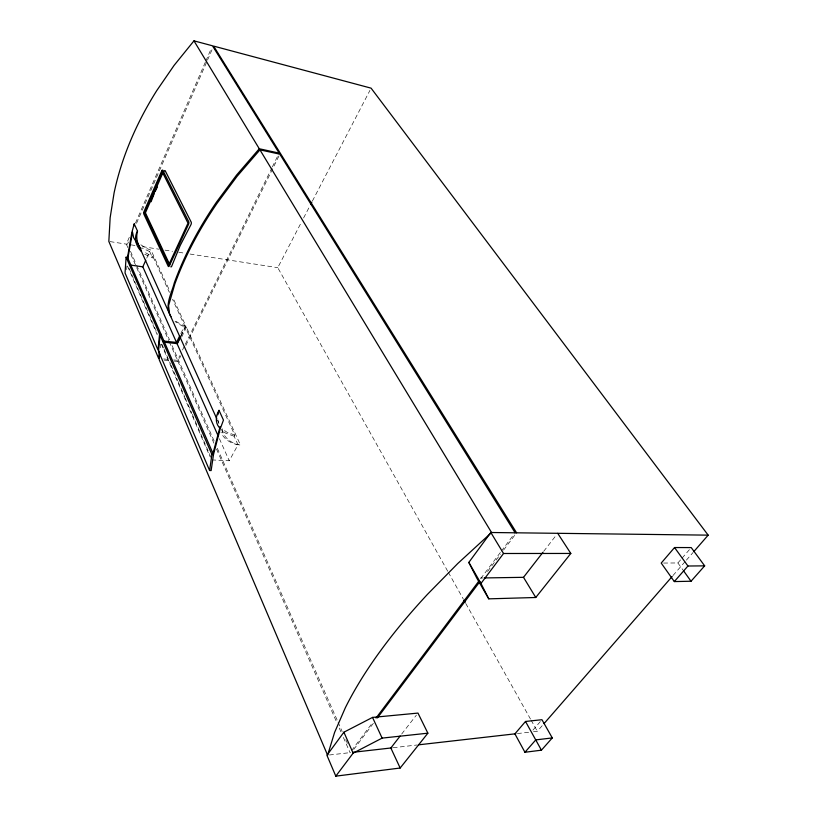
<?xml version="1.0" encoding="UTF-8"?>
<svg xmlns="http://www.w3.org/2000/svg" width="817" height="817" viewBox="0 0 817 817"><rect width="100%" height="100%" fill="white"/><g stroke="black" fill="none" stroke-linecap="round" stroke-linejoin="round"><path stroke-width="0.61" stroke-dasharray="4.08 3.06" d="M126.666 269.63L126.911 266.076M160.326 347.766L160.673 344.161M127.861 247.612L126.329 244.13L129.872 235.96M135.448 223.133L205.363 62.123M205.864 60.958L211.44 48.121M127.421 244.303L128.432 241.965M136.541 223.317L207.018 61.255M207.518 60.09L213.605 46.099M146.743 258.121L149.674 251.575L141.882 247.868M144.772 254.25L152.585 257.937L153.085 256.844L144.119 251.973M180.843 333.51L184.632 325.707L172.54 299.308M180.833 335.787L185.173 326.861L234.745 435.083L234.122 436.227L238.033 444.785L229.24 460.768L212.052 459.93M181.088 335.981L185.888 326.116L172.673 297.327M181.629 337.145L186.429 327.28L181.762 325.748L175.042 321.541M173.684 359.94L177.442 360.317L179.689 355.732M182.497 350.013L184.744 345.428M185.306 344.284L271.836 167.975M272.398 166.831L279.138 153.096M213.931 443.212L177.973 361.482L180.782 355.752M185.847 345.448L279.833 154.178M447.696 571.195L277.77 267.67L301.248 222.5M303.597 217.986L309.469 206.701M312.4 201.053L369.917 90.411M351.596 750.598L372.991 722.105M480.743 578.599L500.617 552.129M501.372 551.118L514.363 533.807M353.741 749.424L375.146 720.951M487.524 571.461L500.525 554.171M503.578 550.096L516.579 532.807M401.688 734.023L416.425 715.079M543.713 551.312L556.152 535.309M532.95 730.092L540.313 721.595M663.608 563.056L677.885 562.954L681.225 559.114M682.052 558.154L689.548 549.504M533.532 731.726L537.32 731.297L542.345 725.527M672.994 575.525L685.555 561.105M686.392 560.145L693.092 552.455M329.435 754.99L350.738 752.559M393.171 747.718L417.201 744.981M517.437 733.564L528.793 732.267M480.559 577.997L483.082 577.956M164.186 360.113L169.201 360.614M174.205 361.104L177.973 361.482M163.676 358.949L168.68 359.439M110.081 241.607L126.329 244.13M131.18 244.886L134.938 245.468M142.454 246.632L158.743 249.165M165.003 250.145L172.53 251.309M178.79 252.279L185.05 253.26M190.065 254.036L277.77 267.67M238.033 444.785C230.864 443.417 223.695 439.24 220.958 432.162M234.122 436.227L225.645 433.153L221.897 430.498M234.745 435.083L226.86 432.193L223.276 429.64M185.888 326.116L181.221 324.584L174.511 320.376M140.871 244.773L146.519 248.45L151.002 250.114L170.028 291.567M677.885 562.954L683.002 570.062M448.319 572.308L463.259 598.984M465.751 603.436L530.478 719.062M531.101 720.175L537.32 731.297M221.499 429.242C224.011 437.881 231.691 443.897 240.504 445.091L186.429 327.28M153.085 256.844L169.385 292.425M149.674 251.575L152.585 257.937M217.342 420.02L218.905 423.482M219.416 438.729L229.24 460.768M130.506 251.289L136.153 264.116M136.664 265.28L169.548 339.872M172.121 345.703L214.258 441.272M217.332 448.267L337.574 721.013M338.085 722.177L342.19 731.501M345.795 739.661L348.359 745.482M130.924 254.587L168.751 340.566M169.262 341.72L177.442 360.317M216.495 449.054L337.217 723.443M339.28 728.121L341.332 732.788M343.385 737.455L350.064 752.641M128.943 268.119L157.344 333.663M161.909 344.192L163.431 347.695M163.931 348.869L170.518 364.065M171.029 365.24L177.606 380.436M178.116 381.6L184.703 396.807M185.204 397.971L191.791 413.167M192.301 414.342L211.542 458.766M127.493 266.056L157.252 334.817M161.296 344.141L209.846 456.346M217.996 419.979L218.66 422.951M222.183 428.751L223.061 432.704"/><path stroke-width="1.23" d="M220.039 428.037L220.079 426.75L212.992 453.476M126.114 257.192L125.042 272.99L158.018 350.023L159.55 334.071L126.114 257.192L127.503 257.396L161.01 334.235L160.796 336.379M160.061 335.246L211.92 454.518L213.482 454.599L161.521 335.409L160.061 335.246L158.529 351.198L209.601 470.5L211.143 470.572L213.482 454.599L220.141 429.068L223.46 420.101L219.017 410.338C215.8 415.669 215.065 422.103 219.017 427.26M159.356 351.31L158.661 358.449L108.835 241.413L110.162 217.608L114.074 192.986A313.003 223.878 -37.1 0 1 156.711 90.667L174.072 65.411L193.966 40.85L212.451 45.783L279.138 153.096L259.275 148.755L193.966 40.85M159.754 353.679L159.172 359.623L327.607 755.194L334.602 732.41L345.336 707.757A443.437 173.5 -33 0 1 427.557 594.245L457.786 563.495L491.548 532.51L259.949 149.858L237.185 176.206L217.189 203.116A343.028 219.365 -35.6 0 0 174.838 284.04L168.557 305.691L169.589 313.942L216.832 418.866M209.601 470.5L211.92 454.518M127.503 257.396L131.833 232.518L134.223 223.889L137.501 231.078C135.857 237.155 136.888 244.109 141.106 248.919M127.871 258.223L132.517 232.191L133.641 237.635L136.99 243.211M133.855 226.023L134.223 223.889M217.894 414.74L219.017 410.338M137.501 231.078C133.559 237.931 135.949 246.05 141.249 251.319M151.074 201.758L154.117 193.854M169.834 264.851L168.833 264.708L144.456 212.655L162.246 171.897L163.226 172.081L145.416 212.828L169.303 263.717M162.859 340.955L176.513 342.435L142.832 266.842L145.763 260.296M168.833 264.708L188.002 223.153L162.246 171.897M176.513 342.435L179.76 335.736M180.291 336.9L177.034 343.6L218.384 436.411M180.026 338.167L177.36 343.651L163.38 342.119M155.107 191.597L157.324 187.062M310.634 204.444L311.808 202.177M343.896 732.206L326.923 755.276L335.807 776.15L400.167 768.021L427.873 733.186L417.967 713.088L372.532 717.408L343.896 732.206L353.138 753.141L335.807 776.15M557.715 533.317L570.807 553.446L535.778 597.493L488.76 598.851L476.771 578.058L468.825 562.413L490.833 532.5L708.165 535.145L371.081 88.154L213.605 46.099L516.579 532.807M376.045 718.031L479.211 580.632M377.434 717.898L479.885 581.622M488.76 598.851L480.968 583.45L503.538 553.497L570.807 553.446M400.146 736.025L390.843 747.994L400.167 768.021M484.348 577.936L523.503 577.323L542.937 552.312M525.515 721.462L514.904 733.85L524.943 752.263L541.426 750.18L552.282 737.925L541.957 719.706L525.515 721.462L541.426 750.18M674.546 547.533L661.219 563.076L674.321 581.581L691.039 581.234L704.663 565.854L691.223 547.584L674.546 547.533L687.945 566.018L704.663 565.854M259.275 148.755L236.552 175.093L216.576 201.993A342.834 219.487 -35.7 0 0 174.297 282.886C171.601 293.558 163.921 306.018 170.988 316.69M544.03 723.607L672.156 576.496M693.929 551.495L708.165 535.145M524.943 752.263L535.768 739.896L552.282 737.925M674.321 581.581L687.945 566.018M353.138 753.141L382.121 738.108L427.873 733.186M353.24 752.273L391.905 747.872M418.467 744.838L515.833 733.748M159.55 334.071L161.01 334.235M129.801 264.953L142.832 266.842M144.456 212.655L145.416 212.828M259.949 149.858L279.833 154.178L515.129 532.796M683.737 571.083L691.039 581.234M523.503 577.323L535.778 597.493M490.833 532.5L503.538 553.497M468.825 562.413L480.968 583.45M463.882 600.097L465.128 602.323M372.532 717.408L382.121 738.108M136.745 240.995L169.058 312.768M164.033 171.325A1.818 0.817 -78.1 0 1 165.259 170.865L191.158 222.05A1.9 0.899 -78.8 0 1 190.943 224.675L180.2 245.498L171.713 266.189A1.859 0.786 -84.5 0 1 170.773 266.791M161.735 170.876L143.966 211.623A1.777 0.756 -81.4 0 0 143.833 214.085L168.159 266.158A1.859 0.827 -82.2 0 0 169.364 265.842L188.574 224.266A1.9 0.858 -81.3 0 0 188.707 221.632L162.9 170.406A1.828 0.776 -80.5 0 0 161.735 170.876"/></g></svg>
